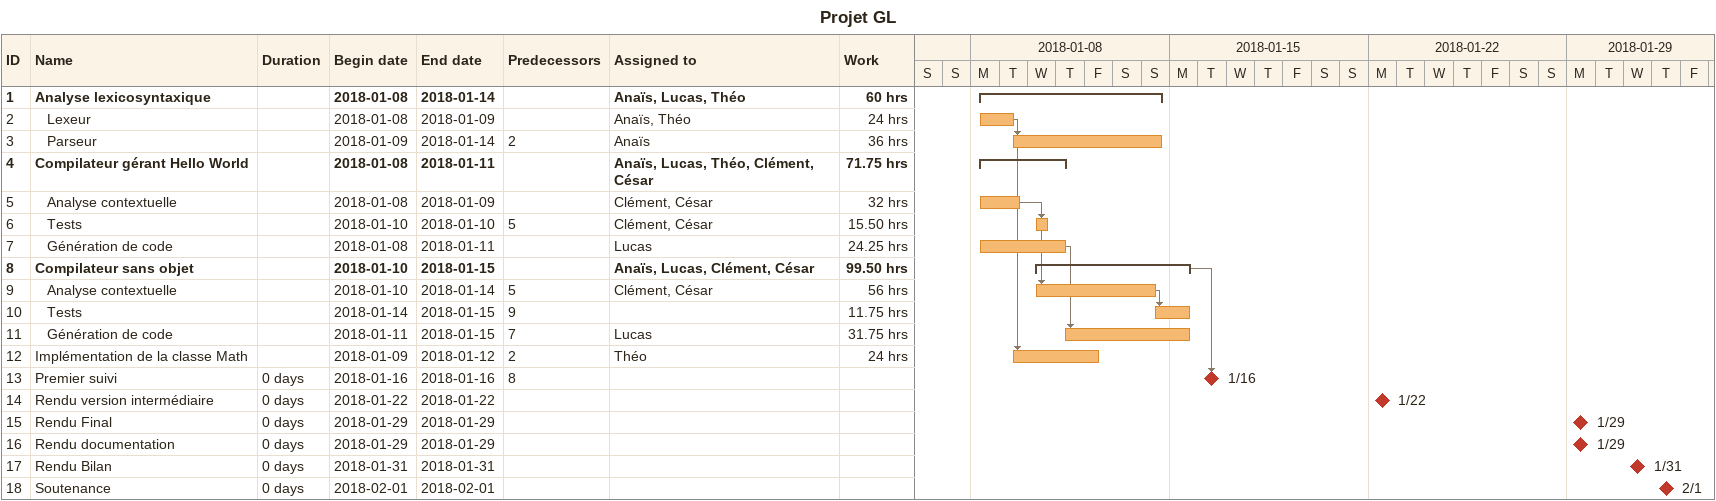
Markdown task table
Projet GL

| ID | Level | Task | Duration | Start | Finish | Predecessors | Resources | Work (h) |
|---|---|---|---|---|---|---|---|---|
| 1 | 1 | **Analyse lexicosyntaxique** |  | 2018-01-08 | 2018-01-14 |  | Anaïs, Lucas, Théo | 60 |
| 2 | 2 | Lexeur |  | 2018-01-08 | 2018-01-09 |  | Anaïs, Théo | 24 |
| 3 | 2 | Parseur |  | 2018-01-09 | 2018-01-14 | 2 | Anaïs | 36 |
| 4 | 1 | **Compilateur gérant Hello World** |  | 2018-01-08 | 2018-01-11 |  | Anaïs, Lucas, Théo, Clément, César | 71.75 |
| 5 | 2 | Analyse contextuelle |  | 2018-01-08 | 2018-01-09 |  | Clément, César | 32 |
| 6 | 2 | Tests |  | 2018-01-10 | 2018-01-10 | 5 | Clément, César | 15.50 |
| 7 | 2 | Génération de code |  | 2018-01-08 | 2018-01-11 |  | Lucas | 24.25 |
| 8 | 1 | **Compilateur sans objet** |  | 2018-01-10 | 2018-01-15 |  | Anaïs, Lucas, Clément, César | 99.50 |
| 9 | 2 | Analyse contextuelle |  | 2018-01-10 | 2018-01-14 | 5 | Clément, César | 56 |
| 10 | 2 | Tests |  | 2018-01-14 | 2018-01-15 | 9 |  | 11.75 |
| 11 | 2 | Génération de code |  | 2018-01-11 | 2018-01-15 | 7 | Lucas | 31.75 |
| 12 | 1 | Implémentation de la classe Math |  | 2018-01-09 | 2018-01-12 | 2 | Théo | 24 |
| 13 | 1 | Premier suivi | 0d | 2018-01-16 | 2018-01-16 | 8 |  |  |
| 14 | 1 | Rendu version intermédiaire | 0d | 2018-01-22 | 2018-01-22 |  |  |  |
| 15 | 1 | Rendu Final | 0d | 2018-01-29 | 2018-01-29 |  |  |  |
| 16 | 1 | Rendu documentation | 0d | 2018-01-29 | 2018-01-29 |  |  |  |
| 17 | 1 | Rendu Bilan | 0d | 2018-01-31 | 2018-01-31 |  |  |  |
| 18 | 1 | Soutenance | 0d | 2018-02-01 | 2018-02-01 |  |  |  |
